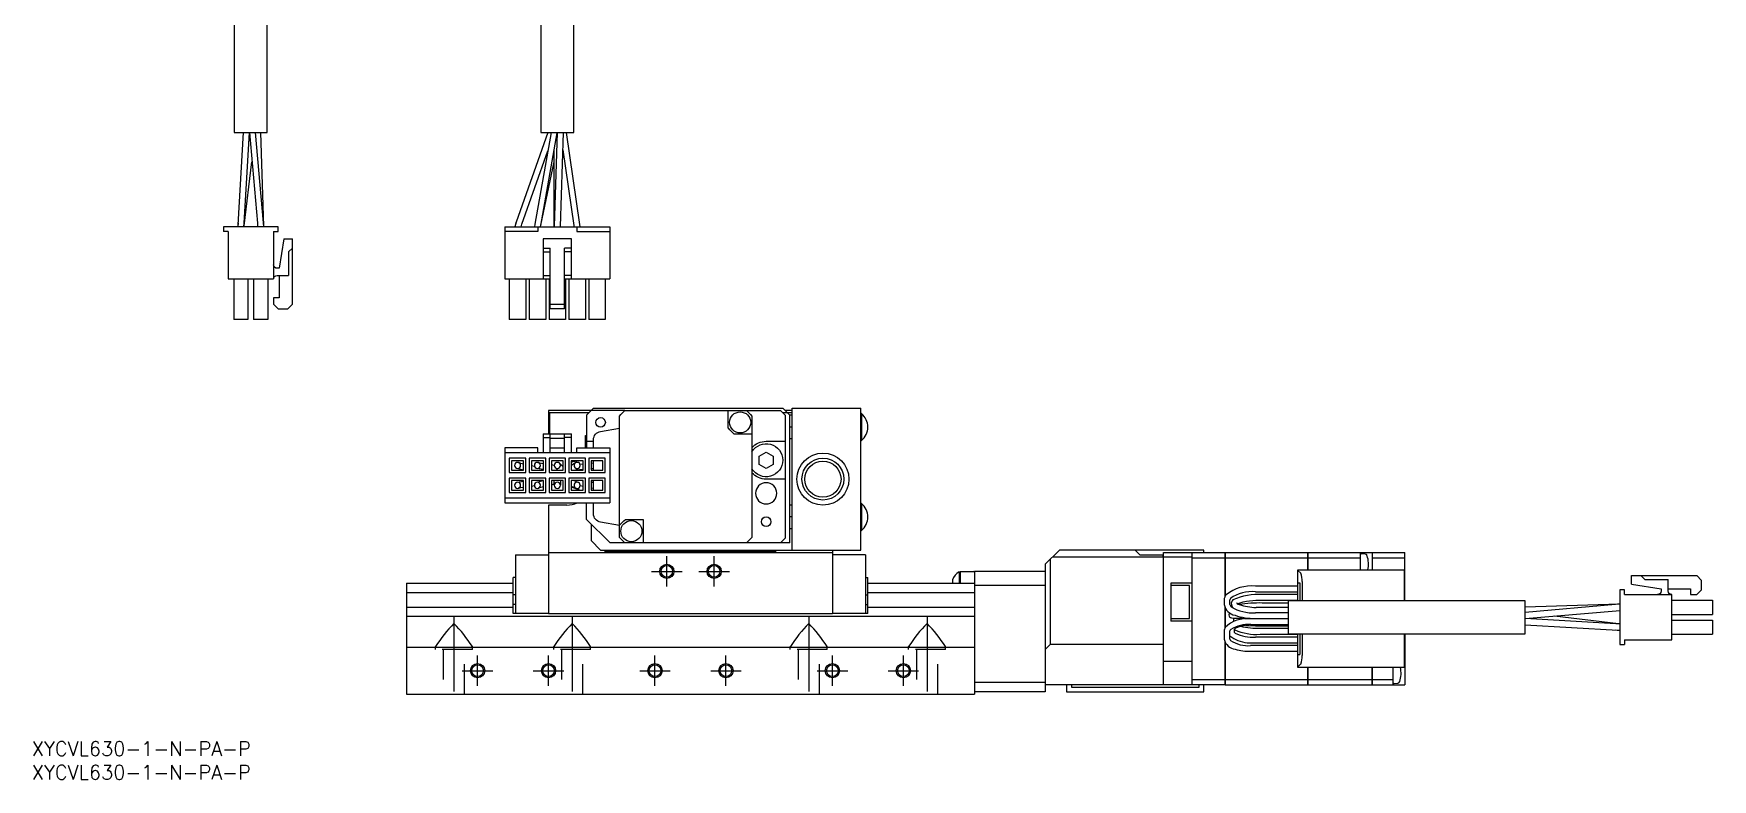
# Model space of a CAD drawing. Extents: x -2 to 726, y -8 to 443.
# Drawn here: x 0.4 to 355.2, y -8 to 149.7 of the extents above; entities that cross this region are included whole.
import ezdxf

# ---------------------------------------------------------------- set-up
doc = ezdxf.new("R2010")
doc.units = 0
doc.header["$LTSCALE"] = 0.5
doc.linetypes.add('CENTER', pattern=[50.8, 31.75, -6.35, 6.35, -6.35])
doc.linetypes.add('DASHED', pattern=[19.05, 12.7, -6.35])
for name, color, linetype in [('MSM_CENTER', 1, 'CENTER'), ('MSM_CONTINUOUS', 7, 'CONTINUOUS'), ('MSM_DASHED', 4, 'DASHED'), ('MSM_NARROW', 5, 'CONTINUOUS'), ('MSM_PART_NUMBER', 7, 'CONTINUOUS')]:
    doc.layers.add(name, color=color, linetype=linetype)
doc.styles.get("Standard").update_dxf_attribs({"font": 'txt.shx', "height": 3, "bigfont": 'bigfont.shx'})

msp = doc.modelspace()

# ---------------------------------------------------------------- linework, layer by layer
at = {"layer": 'MSM_CENTER'}
for p, q in [((134.23, 32.77), (134.23, 39.23)), ((144.23, 32.77), (144.23, 39.23)), ((131, 36), (137.46, 36)), ((141, 36), (147.46, 36)), ((89.23, 26.5), (89.23, 8)), ((114.23, 26.5), (114.23, 8)), ((164.23, 26.5), (164.23, 8)), ((189.23, 26.5), (189.23, 8)), ((94.23, 11.77), (94.23, 18.23)), ((109.23, 11.77), (109.23, 18.23)), ((131.73, 11.77), (131.73, 18.23)), ((146.73, 11.77), (146.73, 18.23)), ((169.23, 11.77), (169.23, 18.23)), ((184.23, 11.77), (184.23, 18.23)), ((91, 15), (97.46, 15)), ((106, 15), (112.46, 15)), ((128.5, 15), (134.96, 15)), ((143.5, 15), (149.96, 15)), ((166, 15), (172.46, 15)), ((181, 15), (187.46, 15))]:
    msp.add_line(p, q, dxfattribs=at)
at = {"layer": 'MSM_CONTINUOUS'}
for p, q in [((42.77, 178.83), (42.77, 128.83)), ((49.77, 128.83), (49.77, 178.83)), ((107.58, 178.83), (107.58, 128.83)), ((114.58, 128.83), (114.58, 178.83)), ((42.77, 128.83), (49.77, 128.83)), ((44.7, 128.83), (43.57, 109.25)), ((44.9, 109.61), (46, 128.83)), ((46, 128.81), (47.68, 109.61)), ((48.98, 109.72), (47.3, 128.83)), ((49.05, 108.97), (48.4, 128.83)), ((109.09, 128.83), (102.36, 109.87)), ((109.77, 128.83), (106.32, 109.38)), ((107.58, 128.83), (114.58, 128.83)), ((107.6, 109.16), (111.08, 128.76)), ((111.08, 128.83), (110.43, 108.97)), ((111.73, 108.92), (112.38, 128.83)), ((115.87, 109.31), (113.04, 128.83)), ((103.58, 109.43), (109.07, 124.89)), ((110.43, 108.83), (110.43, 125.11)), ((112.26, 125.13), (114.58, 109.15)), ((44.88, 109.05), (46.54, 122.61)), ((107.63, 109.22), (110.43, 122.57)), ((40.5, 108.83), (40.5, 107.83)), ((52.1, 108.83), (40.5, 108.83)), ((41.5, 107.83), (40.5, 107.83)), ((41.5, 107.83), (41.5, 97.83)), ((43.6, 109.69), (43.56, 108.83)), ((43.58, 109.39), (43.56, 108.83)), ((43.57, 109.25), (43.56, 108.83)), ((44.86, 108.83), (44.9, 109.61)), ((47.68, 109.61), (47.73, 108.83)), ((49.03, 108.83), (48.98, 109.72)), ((49.05, 108.83), (49.04, 109.29)), ((49.05, 108.83), (49.05, 108.97)), ((51.1, 107.83), (52.1, 107.83)), ((51.1, 107.83), (51.1, 97.83)), ((52.1, 107.83), (52.1, 108.83)), ((99.98, 108.83), (122.18, 108.83)), ((99.98, 108.83), (99.98, 97.83)), ((106.98, 107.83), (99.98, 107.83)), ((102.36, 109.88), (102.1, 108.83)), ((102.36, 109.87), (102.1, 108.83)), ((103.42, 108.83), (103.59, 109.44)), ((106.32, 109.38), (106.25, 108.83)), ((106.98, 108.83), (106.98, 107.83)), ((107.55, 108.83), (107.6, 109.16)), ((107.56, 108.83), (107.63, 109.22)), ((110.43, 108.97), (110.43, 108.83)), ((111.73, 108.83), (111.73, 108.92)), ((114.58, 109.15), (114.61, 108.83)), ((115.18, 108.83), (115.18, 107.83)), ((115.18, 107.83), (122.18, 107.83)), ((115.92, 108.83), (115.86, 109.34)), ((122.18, 108.83), (122.18, 97.83)), ((53.3, 106.33), (52.3, 100.08)), ((53.3, 106.33), (55.1, 106.33)), ((55.1, 104.33), (54.3, 103.53)), ((54.3, 103.53), (54.3, 98.58)), ((55.1, 92.53), (55.1, 106.33)), ((114.08, 106.33), (108.08, 106.33)), ((108.08, 106.33), (108.08, 97.83)), ((108.08, 104.33), (109.58, 104.33)), ((108.08, 103.53), (109.58, 103.53)), ((109.58, 91.53), (109.58, 104.33)), ((112.58, 91.53), (112.58, 104.33)), ((114.08, 104.33), (112.58, 104.33)), ((114.08, 103.53), (112.58, 103.53)), ((114.08, 97.83), (114.08, 106.33)), ((52.3, 100.08), (51.85, 100.08)), ((41.5, 97.83), (51.1, 97.83)), ((42.7, 97.83), (42.7, 89.23)), ((45.7, 97.83), (45.7, 89.23)), ((46.9, 97.83), (46.9, 89.23)), ((49.9, 97.83), (49.9, 89.23)), ((51.85, 98.58), (54.3, 98.58)), ((52.3, 98.58), (52.3, 93.83)), ((99.98, 97.83), (109.58, 97.83)), ((100.93, 97.83), (100.93, 89.23)), ((104.43, 97.83), (104.43, 89.23)), ((105.13, 97.83), (105.13, 89.23)), ((108.08, 98.58), (109.58, 98.58)), ((108.63, 97.83), (108.63, 89.23)), ((109.33, 97.83), (109.33, 89.23)), ((114.08, 98.58), (112.58, 98.58)), ((112.58, 97.83), (122.18, 97.83)), ((112.83, 97.83), (112.83, 89.23)), ((113.53, 97.83), (113.53, 89.23)), ((117.03, 97.83), (117.03, 89.23)), ((117.73, 97.83), (117.73, 89.23)), ((121.23, 97.83), (121.23, 89.23)), ((52.3, 93.83), (51.1, 93.83)), ((51.1, 93.83), (51.1, 92.53)), ((51.1, 92.53), (52.1, 91.53)), ((54.1, 91.53), (55.1, 92.53)), ((109.58, 92.53), (112.58, 92.53)), ((45.7, 89.23), (42.7, 89.23)), ((49.9, 89.23), (46.9, 89.23)), ((52.1, 91.53), (54.1, 91.53)), ((104.43, 89.23), (100.93, 89.23)), ((108.63, 89.23), (105.13, 89.23)), ((112.83, 89.23), (109.33, 89.23)), ((112.58, 91.53), (109.58, 91.53)), ((117.03, 89.23), (113.53, 89.23)), ((121.23, 89.23), (117.73, 89.23)), ((125.33, 70), (109.23, 70)), ((109.23, 70), (109.23, 65.1)), ((109.43, 69.5), (109.43, 65.1)), ((117.73, 69.5), (109.43, 69.5)), ((118.73, 70.5), (117.23, 69)), ((117.23, 69), (117.23, 62.1)), ((118.73, 70.5), (158.73, 70.5)), ((124.23, 43.15), (124.23, 68.85)), ((125.39, 70), (151.08, 70)), ((147.23, 66.25), (147.23, 70)), ((151.12, 70), (158.23, 70)), ((152.23, 68.85), (152.23, 43.16)), ((159.23, 69), (158.23, 70)), ((160.23, 69), (158.73, 70.5)), ((160.73, 69.5), (158.73, 69.5)), ((160.73, 70), (159.23, 70)), ((159.23, 69), (159.23, 43)), ((160.23, 42), (160.23, 69)), ((160.73, 69), (160.23, 69)), ((160.73, 40.5), (160.73, 70.5)), ((160.73, 70.5), (175.23, 70.5)), ((175.23, 40.5), (175.23, 70.5)), ((175.39, 69.35), (175.23, 69.35)), ((175.39, 69.35), (175.39, 63.65)), ((108.08, 65.1), (108.08, 61.1)), ((108.08, 65.1), (114.08, 65.1)), ((108.08, 64.3), (109.58, 64.3)), ((109.58, 61.1), (109.58, 65.1)), ((112.58, 64.1), (109.58, 64.1)), ((112.58, 61.1), (112.58, 65.1)), ((114.08, 64.3), (112.58, 64.3)), ((114.08, 61.1), (114.08, 65.1)), ((117.03, 62.1), (117.03, 64.7)), ((117.03, 64.7), (117.23, 64.7)), ((120.22, 65.59), (124.23, 66.3)), ((152.23, 65), (148.48, 65)), ((160.73, 66.5), (160.23, 66.5)), ((160.73, 64), (160.23, 64)), ((99.98, 62.1), (99.98, 50.5)), ((106.98, 62.1), (99.98, 62.1)), ((99.98, 61.1), (122.18, 61.1)), ((106.98, 61.1), (106.98, 62.1)), ((109.58, 62.1), (112.58, 62.1)), ((115.18, 62.1), (122.18, 62.1)), ((115.18, 61.1), (115.18, 62.1)), ((117.23, 63.5), (118.73, 63.5)), ((118.73, 62.1), (118.73, 63.82)), ((122.18, 62.1), (122.18, 50.5)), ((153.73, 60.37), (155.23, 61.23)), ((153.73, 58.63), (153.73, 60.37)), ((155.23, 63.5), (159.23, 63.5)), ((155.23, 61.23), (156.73, 60.37)), ((156.73, 60.37), (156.73, 58.63)), ((175.23, 63.65), (175.39, 63.65)), ((104.43, 59.9), (100.93, 59.9)), ((100.93, 59.9), (100.93, 56.9)), ((100.93, 56.9), (104.43, 56.9)), ((101.43, 59.4), (101.43, 57.4)), ((103.93, 59.4), (101.43, 59.4)), ((101.43, 57.4), (103.93, 57.4)), ((103.93, 57.42), (102.53, 57.77)), ((102.84, 59.03), (103.93, 58.76)), ((103.93, 57.4), (103.93, 59.4)), ((104.43, 56.9), (104.43, 59.9)), ((108.63, 59.9), (105.13, 59.9)), ((105.13, 59.9), (105.13, 56.9)), ((105.13, 56.9), (108.63, 56.9)), ((105.63, 59.4), (105.63, 57.4)), ((108.13, 59.4), (105.63, 59.4)), ((106.27, 58.19), (105.63, 58.34)), ((105.63, 57.4), (108.13, 57.4)), ((108.13, 57.51), (106.76, 57.76)), ((107, 59.04), (108.13, 58.83)), ((108.13, 57.4), (108.13, 59.4)), ((108.63, 56.9), (108.63, 59.9)), ((112.83, 59.9), (109.33, 59.9)), ((109.33, 59.9), (109.33, 56.9)), ((109.33, 56.9), (112.83, 56.9)), ((112.33, 59.4), (109.83, 59.4)), ((109.83, 59.4), (109.83, 57.4)), ((110.43, 58.41), (109.83, 58.52)), ((109.83, 57.4), (112.33, 57.4)), ((110.62, 57.94), (111.16, 57.4)), ((112.26, 58.14), (111.55, 58.86)), ((112.33, 57.4), (112.33, 59.4)), ((112.83, 56.9), (112.83, 59.9)), ((117.03, 59.9), (113.53, 59.9)), ((113.53, 59.9), (113.53, 56.9)), ((113.53, 56.9), (117.03, 56.9)), ((116.53, 59.4), (114.03, 59.4)), ((114.03, 59.4), (114.03, 57.4)), ((114.03, 59.14), (115.21, 59.4)), ((114.94, 58.96), (114.03, 58.41)), ((114.03, 58.54), (114.29, 58.56)), ((114.03, 57.4), (116.53, 57.4)), ((114.21, 59.18), (114.72, 59.4)), ((114.88, 57.4), (115.62, 57.85)), ((116.53, 57.55), (114.9, 57.41)), ((115.86, 58.7), (116.53, 58.75)), ((116.53, 57.4), (116.53, 59.4)), ((117.03, 56.9), (117.03, 59.9)), ((121.23, 59.9), (117.73, 59.9)), ((117.73, 59.9), (117.73, 56.9)), ((117.73, 56.9), (121.23, 56.9)), ((118.23, 59.4), (118.23, 57.4)), ((120.73, 59.4), (118.23, 59.4)), ((118.23, 58.89), (118.73, 58.94)), ((118.73, 57.73), (118.23, 57.69)), ((118.23, 57.4), (120.73, 57.4)), ((118.35, 57.4), (118.73, 57.41)), ((118.73, 57.4), (118.73, 59.4)), ((120.73, 57.4), (120.73, 59.4)), ((121.23, 56.9), (121.23, 59.9)), ((155.23, 57.77), (153.73, 58.63)), ((156.73, 58.63), (155.23, 57.77)), ((104.43, 55.7), (100.93, 55.7)), ((100.93, 55.7), (100.93, 52.7)), ((103.93, 55.2), (101.43, 55.2)), ((101.43, 55.2), (101.43, 53.2)), ((102.58, 54.84), (103.93, 55.06)), ((103.93, 53.75), (102.78, 53.56)), ((103.93, 53.2), (103.93, 55.2)), ((104.43, 52.7), (104.43, 55.7)), ((108.63, 55.7), (105.13, 55.7)), ((105.13, 55.7), (105.13, 52.7)), ((108.13, 55.2), (105.63, 55.2)), ((105.63, 55.2), (105.63, 53.2)), ((105.63, 54.02), (106.24, 54.12)), ((106.71, 54.83), (108.07, 55.2)), ((108.13, 53.87), (107.05, 53.57)), ((108.13, 53.2), (108.13, 55.2)), ((108.63, 52.7), (108.63, 55.7)), ((109.33, 55.7), (109.33, 52.7)), ((112.83, 55.7), (109.33, 55.7)), ((109.83, 55.2), (109.83, 53.2)), ((112.33, 55.2), (109.83, 55.2)), ((109.83, 54.33), (110.43, 54.5)), ((110.43, 54.2), (110.43, 55.2)), ((111.73, 55.2), (111.73, 54.2)), ((112.33, 53.2), (112.33, 55.2)), ((112.83, 52.7), (112.83, 55.7)), ((117.03, 55.7), (113.53, 55.7)), ((113.53, 55.7), (113.53, 52.7)), ((116.53, 55.2), (114.03, 55.2)), ((114.03, 55.2), (114.03, 53.2)), ((114.03, 54), (115.04, 53.6)), ((115.81, 53.2), (114.03, 53.77)), ((115.52, 54.81), (114.52, 55.2)), ((116.53, 53.94), (115.92, 54.06)), ((116.34, 55.2), (116.53, 55.17)), ((116.53, 53.2), (116.53, 55.2)), ((117.03, 52.7), (117.03, 55.7)), ((121.23, 55.7), (117.73, 55.7)), ((117.73, 55.7), (117.73, 52.7)), ((120.73, 55.2), (118.23, 55.2)), ((118.23, 55.2), (118.23, 53.2)), ((118.23, 55.2), (118.73, 55.12)), ((118.73, 54.74), (118.23, 54.84)), ((118.73, 53.52), (118.23, 53.62)), ((118.73, 53.2), (118.73, 55.2)), ((120.73, 53.2), (120.73, 55.2)), ((121.23, 52.7), (121.23, 55.7)), ((159.23, 55.5), (155.23, 55.5)), ((122.18, 51.5), (99.98, 51.5)), ((99.98, 50.5), (122.18, 50.5)), ((100.93, 52.7), (104.43, 52.7)), ((101.43, 53.2), (103.93, 53.2)), ((105.13, 52.7), (108.63, 52.7)), ((105.63, 53.2), (108.13, 53.2)), ((109.23, 50), (109.23, 27)), ((113.13, 50), (109.23, 50)), ((109.33, 52.7), (112.83, 52.7)), ((109.83, 53.2), (112.33, 53.2)), ((113.53, 52.7), (117.03, 52.7)), ((114.03, 53.2), (116.53, 53.2)), ((117.23, 47), (117.23, 50.5)), ((117.73, 52.7), (121.23, 52.7)), ((118.23, 53.2), (120.73, 53.2)), ((118.73, 48.18), (118.73, 50.5)), ((160.73, 50), (160.23, 50)), ((175.39, 50.35), (175.23, 50.35)), ((175.39, 50.35), (175.39, 44.65)), ((117.23, 47), (122.23, 42)), ((124.23, 45.7), (120.22, 46.41)), ((125.48, 47), (129.23, 47)), ((129.23, 47), (129.23, 42)), ((160.73, 47.5), (160.23, 47.5)), ((118.23, 46), (118.23, 42.5)), ((158.23, 42), (159.23, 43)), ((160.73, 45), (160.23, 45)), ((175.23, 44.65), (175.39, 44.65)), ((102.23, 39.5), (102.23, 27.1)), ((102.23, 39.5), (109.23, 39.5)), ((109.23, 40), (169.23, 40)), ((118.23, 42.5), (120.23, 40.5)), ((120.23, 40.5), (175.23, 40.5)), ((121.23, 40), (121.23, 40.3)), ((121.23, 40.3), (157.23, 40.3)), ((125.34, 42), (122.23, 42)), ((151.08, 42), (125.39, 42)), ((160.23, 42), (151.11, 42)), ((157.23, 40.3), (157.23, 40)), ((158.33, 42.1), (160.23, 42.1)), ((169.23, 40.5), (169.23, 27)), ((176.23, 39.5), (169.23, 39.5)), ((176.23, 39.5), (176.23, 27.1)), ((214.23, 37.5), (217.23, 40.5)), ((247.73, 40.5), (217.23, 40.5)), ((233.23, 40.5), (234.23, 39.5)), ((234.23, 39.5), (239.23, 39.5)), ((239.14, 39.01), (239.14, 39.5)), ((239.23, 40), (252.22, 40)), ((239.23, 12), (239.23, 40)), ((245.23, 40), (245.23, 12)), ((247.73, 40), (247.73, 40.5)), ((252.22, 30.71), (252.22, 40)), ((252.23, 40), (269.72, 40)), ((252.23, 40), (252.23, 30.73)), ((269.72, 36.3), (269.72, 40)), ((269.73, 39.99), (269.72, 39.99)), ((269.73, 40), (269.73, 36.3)), ((269.73, 40), (283.33, 40)), ((280.83, 36.3), (280.83, 40)), ((281.82, 39.66), (281.05, 39.73)), ((283.34, 40), (283.34, 36.3)), ((283.34, 40), (290.23, 40)), ((290.23, 29.77), (290.23, 40)), ((196.03, 35.86), (196.03, 33.5)), ((196.23, 35.86), (196.03, 35.86)), ((196.23, 36), (196.23, 33.5)), ((196.23, 36), (199.13, 36)), ((199.23, 35.9), (199.13, 36)), ((199.23, 36), (199.23, 10)), ((214.23, 36), (199.23, 36)), ((214.23, 37.5), (214.23, 10.5)), ((215.23, 38.5), (215.23, 20.5)), ((239.13, 39), (215.73, 39)), ((239.14, 39.01), (239.13, 39)), ((239.13, 39), (239.13, 20.5)), ((239.14, 39.01), (239.23, 38.97)), ((245.23, 39), (239.23, 39)), ((245.23, 38.85), (252.22, 38.85)), ((252.23, 38.85), (269.72, 38.85)), ((267.63, 36.3), (290.13, 36.3)), ((267.63, 29.77), (267.63, 36.3)), ((267.63, 36.19), (268.23, 35.59)), ((269.73, 38.85), (269.72, 38.85)), ((269.73, 38.85), (280.83, 38.85)), ((283.34, 38.85), (290.23, 38.85)), ((290.13, 29.77), (290.13, 36.3)), ((79.23, 33.5), (79.23, 10)), ((79.23, 33.5), (101.73, 33.5)), ((102.23, 34.7), (101.73, 34.7)), ((101.73, 27.1), (101.73, 34.7)), ((176.23, 34.7), (176.73, 34.7)), ((176.73, 27.1), (176.73, 34.7)), ((176.73, 33.5), (199.23, 33.5)), ((194.58, 34.21), (194.58, 33.5)), ((214.23, 33), (199.23, 33)), ((240.73, 33.5), (240.73, 25.5)), ((245.23, 33.5), (240.73, 33.5)), ((244.73, 33), (240.73, 33)), ((244.73, 26), (244.73, 33)), ((267.63, 32.9), (258.63, 32.9)), ((267.63, 33.6), (268.02, 33.6)), ((268.02, 33.6), (268.02, 29.77)), ((268.49, 33.82), (268.49, 29.77)), ((336.63, 32.1), (335.63, 32.1)), ((335.63, 32.1), (335.63, 20.5)), ((336.63, 31.1), (336.63, 32.1)), ((338.13, 35.1), (351.93, 35.1)), ((338.13, 33.3), (338.13, 35.1)), ((338.13, 33.3), (344.38, 32.3)), ((340.13, 35.1), (340.93, 34.3)), ((340.93, 34.3), (345.88, 34.3)), ((344.38, 32.3), (344.38, 31.85)), ((345.88, 31.85), (345.88, 34.3)), ((345.88, 32.3), (350.63, 32.3)), ((350.63, 32.3), (350.63, 31.1)), ((352.93, 34.1), (351.93, 35.1)), ((351.93, 31.1), (352.93, 32.1)), ((352.93, 32.1), (352.93, 34.1)), ((79.23, 31.54), (101.73, 31.54)), ((79.23, 28.46), (101.73, 28.46)), ((102.23, 31.03), (101.73, 31.03)), ((102.23, 28.97), (101.73, 28.97)), ((176.23, 31.03), (176.73, 31.03)), ((176.23, 28.97), (176.73, 28.97)), ((176.73, 31.54), (199.23, 31.54)), ((176.73, 28.46), (199.23, 28.46)), ((252.03, 29.95), (252.03, 29)), ((253.23, 28.98), (253.23, 29.95)), ((253.55, 28.96), (253.57, 28.92)), ((253.57, 28.92), (253.64, 28.72)), ((254.75, 29.17), (254.69, 29.33)), ((258.63, 31.7), (267.63, 31.7)), ((265.63, 29.3), (260.09, 29.3)), ((267.63, 31.1), (260.11, 31.1)), ((260.11, 29.9), (267.63, 29.9)), ((265.63, 22.77), (265.63, 29.77)), ((315.63, 29.77), (265.63, 29.77)), ((315.63, 22.77), (315.63, 29.77)), ((335.49, 29.05), (315.63, 28.4)), ((334.74, 28.98), (315.63, 27.3)), ((335.63, 29.03), (334.74, 28.98)), ((335.63, 29.05), (335.17, 29.04)), ((335.63, 29.05), (335.49, 29.05)), ((336.63, 31.1), (346.63, 31.1)), ((346.63, 21.5), (346.63, 31.1)), ((346.63, 29.9), (355.23, 29.9)), ((350.63, 31.1), (351.93, 31.1)), ((355.23, 29.9), (355.23, 26.9)), ((79.23, 26.5), (199.23, 26.5)), ((109.23, 27.1), (101.73, 27.1)), ((169.23, 27), (109.23, 27)), ((176.73, 27.1), (169.23, 27.1)), ((240.73, 26), (244.73, 26)), ((245.23, 25.5), (240.73, 25.5)), ((252.22, 24.1), (252.22, 28.35)), ((252.23, 28.32), (252.23, 24.12)), ((253.07, 26.99), (253.03, 26.79)), ((253.19, 27.17), (253.07, 26.99)), ((254.03, 26.13), (254.03, 26.08)), ((254.03, 26.08), (254.03, 25.67)), ((254.03, 25.67), (254.03, 25.64)), ((254.03, 25.64), (254.08, 25.41)), ((265.63, 25.95), (257.63, 25.95)), ((265.63, 27.25), (258.63, 27.25)), ((258.63, 26.05), (265.63, 26.05)), ((265.63, 28.35), (260.19, 28.35)), ((334.85, 24.9), (315.63, 26)), ((315.66, 26), (334.86, 27.68)), ((335.41, 24.88), (321.86, 26.54)), ((335.63, 24.86), (334.85, 24.9)), ((334.86, 27.68), (335.63, 27.73)), ((346.63, 26.9), (355.23, 26.9)), ((346.63, 25.7), (355.23, 25.7)), ((355.23, 25.7), (355.23, 22.7)), ((252.03, 23.4), (252.03, 21.65)), ((253.23, 21.65), (253.23, 23.4)), ((254.23, 23.06), (254.23, 23.79)), ((256.58, 24.57), (258.63, 24.5)), ((257.63, 24.75), (265.63, 24.75)), ((258.63, 24.5), (265.63, 24.5)), ((267.63, 22.1), (258.63, 22.1)), ((265.63, 23.9), (259.63, 23.9)), ((259.63, 22.7), (267.63, 22.7)), ((265.63, 22.77), (315.63, 22.77)), ((267.63, 15.7), (267.63, 22.77)), ((268.02, 22.77), (268.02, 18.4)), ((268.49, 22.77), (268.49, 18.18)), ((290.13, 15.7), (290.13, 22.77)), ((290.23, 22.77), (290.23, 12)), ((315.63, 24.7), (335.21, 23.57)), ((334.77, 23.6), (335.63, 23.56)), ((335.07, 23.58), (335.63, 23.56)), ((335.21, 23.57), (335.63, 23.56)), ((336.63, 21.5), (346.63, 21.5)), ((336.63, 21.5), (336.63, 20.5)), ((346.63, 22.7), (355.23, 22.7)), ((79.23, 20), (199.23, 20)), ((85.49, 20), (85.33, 20.13)), ((92.97, 20), (93.13, 20.13)), ((110.49, 20), (110.33, 20.13)), ((117.97, 20), (118.13, 20.13)), ((160.49, 20), (160.33, 20.13)), ((167.97, 20), (168.13, 20.13)), ((185.49, 20), (185.33, 20.13)), ((192.97, 20), (193.13, 20.13)), ((214.23, 19.5), (215.23, 20.5)), ((239.13, 20.5), (215.23, 20.5)), ((239.13, 20.5), (239.14, 20.49)), ((239.14, 20.49), (239.23, 20.53)), ((239.14, 20.49), (239.14, 12.01)), ((252.22, 12), (252.22, 21.05)), ((252.23, 21.03), (252.23, 12)), ((267.63, 20.3), (257.63, 20.3)), ((257.63, 19.1), (267.63, 19.1)), ((258.63, 20.9), (267.63, 20.9)), ((267.63, 18.4), (268.02, 18.4)), ((335.63, 20.5), (336.63, 20.5)), ((239.23, 17), (245.23, 17)), ((268.23, 16.41), (267.63, 15.81)), ((290.13, 15.7), (267.63, 15.7)), ((269.72, 12), (269.72, 15.7)), ((269.73, 15.7), (269.73, 12)), ((283.33, 12), (283.33, 15.7)), ((283.34, 15.7), (283.34, 12)), ((287.73, 12), (287.73, 15.7)), ((290.13, 15.75), (290.23, 15.75)), ((214.23, 12.5), (199.23, 12.5)), ((239.13, 12), (214.23, 12)), ((218.73, 12), (218.73, 10.5)), ((219.73, 12), (219.73, 11.5)), ((219.73, 11.5), (246.73, 11.5)), ((239.14, 12.01), (239.13, 12)), ((239.23, 12.1), (239.14, 12.01)), ((252.22, 12), (239.23, 12)), ((245.23, 13.15), (252.22, 13.15)), ((246.73, 11.5), (246.73, 12)), ((247.73, 10.5), (247.73, 12)), ((252.23, 13.15), (269.72, 13.15)), ((252.23, 12), (269.72, 12)), ((269.73, 13.16), (269.72, 13.16)), ((269.73, 12.01), (269.72, 12.01)), ((269.73, 13.15), (283.33, 13.15)), ((269.73, 12), (283.33, 12)), ((283.34, 13.15), (287.73, 13.15)), ((283.34, 12), (290.23, 12)), ((287.94, 12.27), (288.71, 12.34)), ((79.23, 10), (199.23, 10)), ((214.23, 10.5), (199.23, 10.5)), ((218.73, 10.5), (247.73, 10.5))]:
    msp.add_line(p, q, dxfattribs=at)
for centre, radius in [((120.23, 67.5), 1.01), ((149.73, 67.5), 2.23), ((167.23, 55.5), 5.5), ((167.23, 55.5), 4.43), ((167.23, 55.5), 3.82), ((126.73, 44.5), 2.23), ((155.23, 46.5), 1.01), ((134.23, 36), 1.23), ((144.23, 36), 1.23), ((94.23, 15), 1.23), ((109.23, 15), 1.23), ((131.73, 15), 1.23), ((146.73, 15), 1.23), ((169.23, 15), 1.23), ((184.23, 15), 1.23)]:
    msp.add_circle(centre, radius, dxfattribs=at)
at = {"layer": 'MSM_CONTINUOUS', "extrusion": (0, 0, -1)}
for centre, radius in [((-102.68, 58.4), 0.65), ((-106.88, 58.4), 0.65), ((-111.08, 58.4), 0.65), ((-115.28, 58.4), 0.65), ((-102.68, 54.2), 0.65), ((-106.88, 54.2), 0.65), ((-111.08, 54.2), 0.65), ((-115.28, 54.2), 0.65), ((-155.23, 52.5), 2.25)]:
    msp.add_circle(centre, radius, dxfattribs=at)
for centre, radius, start, end in [((-51.85, 100.83), 0.75, 270, 0), ((-51.85, 97.83), 0.75, 0, 90), ((-138.23, 56), 19, 42.5374, 47.4626), ((-138.23, 56), 19, 132.5374, 137.4636), ((-120.53, 63.82), 1.8, 0, 80), ((-161.28, 79.05), 19, 312.3336, 317.6664), ((-155.23, 59.5), 4, 41.4096, 90), ((-155.23, 59.5), 3.5, 31.0027, 328.9973), ((-121.23, 59.5), 3.5, 323.1642, 328.9973), ((-155.23, 59.5), 4, 270, 318.5904), ((-120.53, 48.18), 1.8, 280, 0), ((-138.28, 32.95), 19, 42.3336, 47.6664), ((-138.23, 56), 19, 312.5364, 317.4626), ((-138.23, 56), 19, 222.5364, 227.4636), ((-259.34, 16.14), 13.78, 70.6907, 93.2092), ((-343.63, 31.85), 0.75, 180, 270), ((-346.63, 31.85), 0.75, 270, 0), ((-258.16, 12.56), 13.5, 84.8625, 92.0051), ((-259.43, 53.62), 25.29, 268.3223, 271.4809), ((-335.94, 29.2), 4.35, 274.0193, 276.9792), ((-259.2, 39.69), 15.8, 268.4424, 283.4128)]:
    msp.add_arc(centre, radius, start, end, dxfattribs=at)
at = {"layer": 'MSM_CONTINUOUS'}
for centre, radius, start, end in [((173.03, 66.5), 3.7, 0, 50.3692), ((173.03, 66.5), 3.7, 309.6308, 0), ((113.13, 55), 5, 270, 295.8857), ((173.03, 47.5), 3.7, 0, 50.3692), ((173.03, 47.5), 3.7, 309.6308, 0), ((281.03, 39.53), 0.2, 85, 180), ((281.77, 39.17), 0.5, 17.6292, 85), ((276.53, 37.5), 6, 348.463, 17.6292), ((197.6, 33.02), 3.25, 118.9402, 158.4426), ((263.99, 34.06), 4.51, 356.9565, 19.8759), ((257.87, 24.19), 8.74, 85.0197, 128.3235), ((253.75, 29.92), 1.72, 139.0024, 178.8954), ((254.75, 29.44), 2.75, 189.2724, 261.0568), ((253.85, 29.88), 0.622, 138.9031, 173.0608), ((254.09, 29.19), 0.889, 193.8661, 231.118), ((257.88, 24.01), 7.72, 84.4381, 125.6687), ((254.5, 29.21), 0.978, 128.7039, 194.8652), ((258.05, 35.88), 8.65, 238.5524, 273.8561), ((254.76, 29.17), 1.21, 201.8456, 229.7784), ((259.19, 18.4), 12.73, 85.8454, 114.6186), ((255.28, 29.83), 0.846, 231.4689, 266.9127), ((259.35, 2.44), 26.87, 88.4238, 98.8516), ((259.45, 42.1), 13.77, 252.1759, 267.1972), ((111.66, 3.04), 31.38, 135.6092, 147.0188), ((66.8, 3.04), 31.38, 32.9812, 44.3908), ((136.66, 3.04), 31.38, 135.6092, 147.0188), ((91.8, 3.04), 31.38, 32.9812, 44.3908), ((186.66, 3.04), 31.38, 135.6092, 147.0188), ((141.8, 3.04), 31.38, 32.9812, 44.3908), ((211.66, 3.04), 31.38, 135.6092, 147.0188), ((166.8, 3.04), 31.38, 32.9812, 44.3908), ((256.78, 19.57), 6.43, 82.4193, 135.037), ((253.65, 26.77), 0.622, 178.1145, 264.9417), ((257.35, 96.03), 69.98, 266.9256, 270.5083), ((258.44, 38.98), 12.93, 251.4264, 270.8555), ((253.48, 23.38), 1.45, 149.5973, 179.5942), ((254.59, 22.13), 2.6, 190.5511, 265.471), ((253.7, 23.32), 0.476, 123.7324, 171.3862), ((257.69, 28.1), 7.25, 231.9863, 263.6299), ((253.74, 21.76), 0.517, 191.8582, 224.7596), ((257.12, 27.14), 6.86, 236.8577, 274.2662), ((257.15, 17.64), 7.13, 86.1621, 121.44), ((254.77, 23.38), 0.679, 120.1743, 142.5013), ((254.46, 23.85), 0.266, 210.6087, 235.589), ((255.15, 23.89), 1.25, 222.2163, 230.9064), ((258.79, 33.63), 10.96, 245.8666, 274.385), ((258.1, 30.8), 8.72, 244.6207, 273.4586), ((259.34, 10.7), 14.15, 96.6571, 110.3054), ((257.52, 30.49), 11.39, 254.0263, 270.5737), ((257.76, 29.31), 8.45, 264.0847, 275.9153), ((263.86, 17.96), 4.64, 340.4546, 2.713), ((283.42, 14.5), 6, 342.3708, 11.537), ((287.92, 12.47), 0.2, 198.1949, 275), ((288.66, 12.83), 0.5, 275, 342.3708)]:
    msp.add_arc(centre, radius, start, end, dxfattribs=at)
at = {"layer": 'MSM_DASHED'}
for p, q in [((85.33, 19.5), (85.33, 20.13)), ((93.13, 19.5), (85.33, 19.5)), ((86.98, 19.5), (86.98, 10)), ((91.48, 10), (91.48, 19.5)), ((93.13, 19.5), (93.13, 20.13)), ((110.33, 19.5), (110.33, 20.13)), ((118.13, 19.5), (110.33, 19.5)), ((111.98, 19.5), (111.98, 10)), ((116.48, 10), (116.48, 19.5)), ((118.13, 19.5), (118.13, 20.13)), ((160.33, 19.5), (160.33, 20.13)), ((168.13, 19.5), (160.33, 19.5)), ((161.98, 19.5), (161.98, 10)), ((166.48, 10), (166.48, 19.5)), ((168.13, 19.5), (168.13, 20.13)), ((185.33, 19.5), (185.33, 20.13)), ((193.13, 19.5), (185.33, 19.5)), ((186.98, 19.5), (186.98, 10)), ((191.48, 10), (191.48, 19.5)), ((193.13, 19.5), (193.13, 20.13))]:
    msp.add_line(p, q, dxfattribs=at)
at = {"layer": 'MSM_NARROW'}
for centre in [(134.23, 36), (144.23, 36), (94.23, 15), (109.23, 15), (131.73, 15), (146.73, 15), (169.23, 15), (184.23, 15)]:
    msp.add_circle(centre, 1.5, dxfattribs=at)

# ---------------------------------------------------------------- texts
at = {"layer": 'MSM_PART_NUMBER'}
for p in [(0, -3), (0, -8)]:
    msp.add_text('XYCVL630-1-N-PA-P', height=3, dxfattribs=at).set_placement(p)

doc.saveas('drawing.dxf')
